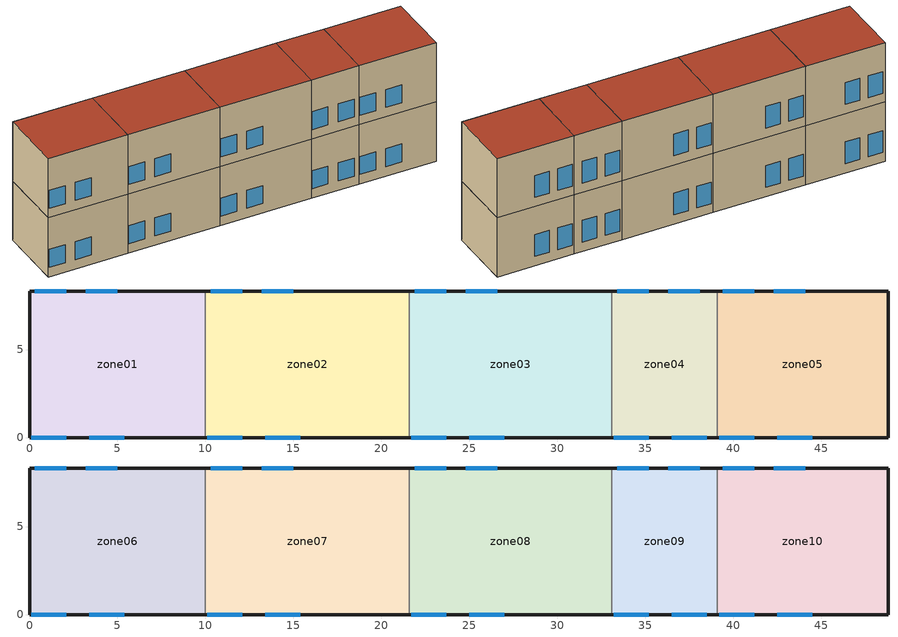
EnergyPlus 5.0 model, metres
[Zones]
zone01
 floor ground (GROUND_FLOOR): 10,8.3 10,0 0,0 0,8.3 z0
 wall outside (EXT_WALL): 10,8.3 0,8.3 0,0 10,0 z0:7.9
 wall to zone02 (ADJ_WALL): 10,0 10,8.3 z0:7.9
 window (EXT_WINDOW1): 0.1,0 2.1,0 / 3.4,0 5.4,0 z1.25:3.65; 2.1,8.3 0.3,8.3 / 5,8.3 3.2,8.3 z1.25:4.15
 ceiling to zone06 (ADJ_CEILING): 0,8.3 0,0 10,0 10,8.3 z7.9
zone02
 floor ground (GROUND_FLOOR): 21.6,8.3 21.6,0 10,0 10,8.3 z0
 wall outside (EXT_WALL): 21.6,8.3 10,8.3 / 10,0 21.6,0 z0:7.9
 wall to zone03 (ADJ_WALL): 21.6,0 21.6,8.3 z0:7.9
 wall to zone01 (ADJ_WALL): 10,8.3 10,0 z0:7.9
 window (EXT_WINDOW1): 10.1,0 12.1,0 / 13.4,0 15.4,0 z1.25:3.65; 12.1,8.3 10.3,8.3 / 15,8.3 13.2,8.3 z1.25:4.15
 ceiling to zone07 (ADJ_CEILING): 10,8.3 10,0 21.6,0 21.6,8.3 z7.9
zone03
 floor ground (GROUND_FLOOR): 33.1,8.3 33.1,0 21.6,0 21.6,8.3 z0
 wall outside (EXT_WALL): 33.1,8.3 21.6,8.3 / 21.6,0 33.1,0 z0:7.9
 wall to zone04 (ADJ_WALL): 33.1,0 33.1,8.3 z0:7.9
 wall to zone02 (ADJ_WALL): 21.6,8.3 21.6,0 z0:7.9
 window (EXT_WINDOW1): 21.7,0 23.7,0 / 25,0 27,0 z1.25:3.65; 23.7,8.3 21.9,8.3 / 26.6,8.3 24.8,8.3 z1.25:4.15
 ceiling to zone08 (ADJ_CEILING): 21.6,8.3 21.6,0 33.1,0 33.1,8.3 z7.9
zone04
 floor ground (GROUND_FLOOR): 39.1,8.3 39.1,0 33.1,0 33.1,8.3 z0
 wall outside (EXT_WALL): 39.1,8.3 33.1,8.3 / 33.1,0 39.1,0 z0:7.9
 wall to zone05 (ADJ_WALL): 39.1,0 39.1,8.3 z0:7.9
 wall to zone03 (ADJ_WALL): 33.1,8.3 33.1,0 z0:7.9
 window (EXT_WINDOW1): 33.2,0 35.2,0 / 36.5,0 38.5,0 z1.25:3.65; 35.2,8.3 33.4,8.3 / 38.1,8.3 36.3,8.3 z1.25:4.15
 ceiling to zone09 (ADJ_CEILING): 33.1,8.3 33.1,0 39.1,0 39.1,8.3 z7.9
zone05
 floor ground (GROUND_FLOOR): 48.8,8.3 48.8,0 39.1,0 39.1,8.3 z0
 wall outside (EXT_WALL): 39.1,0 48.8,0 48.8,8.3 39.1,8.3 z0:7.9
 wall to zone04 (ADJ_WALL): 39.1,8.3 39.1,0 z0:7.9
 window (EXT_WINDOW1): 39.2,0 41.2,0 / 42.5,0 44.5,0 z1.25:3.65; 41.2,8.3 39.4,8.3 / 44.1,8.3 42.3,8.3 z1.25:4.15
 ceiling to zone10 (ADJ_CEILING): 39.1,8.3 39.1,0 48.8,0 48.8,8.3 z7.9
zone06
 floor to zone01 (ADJ_CEILING): 10,8.3 10,0 0,0 0,8.3 z7.9
 wall outside (EXT_WALL): 10,8.3 0,8.3 0,0 10,0 z7.9:15.8
 wall to zone07 (ADJ_WALL): 10,0 10,8.3 z7.9:15.8
 window (EXT_WINDOW1): 0.1,0 2.1,0 / 3.4,0 5.4,0 z9.15:11.55; 2.1,8.3 0.3,8.3 / 5,8.3 3.2,8.3 z9.15:12.05
 roof outside (EXT_ROOF): 0,8.3 0,0 10,0 10,8.3 z15.8
zone07
 floor to zone02 (ADJ_CEILING): 21.6,8.3 21.6,0 10,0 10,8.3 z7.9
 wall outside (EXT_WALL): 21.6,8.3 10,8.3 / 10,0 21.6,0 z7.9:15.8
 wall to zone08 (ADJ_WALL): 21.6,0 21.6,8.3 z7.9:15.8
 wall to zone06 (ADJ_WALL): 10,8.3 10,0 z7.9:15.8
 window (EXT_WINDOW1): 10.1,0 12.1,0 / 13.4,0 15.4,0 z9.15:11.55; 12.1,8.3 10.3,8.3 / 15,8.3 13.2,8.3 z9.15:12.05
 roof outside (EXT_ROOF): 10,8.3 10,0 21.6,0 21.6,8.3 z15.8
zone08
 floor to zone03 (ADJ_CEILING): 33.1,8.3 33.1,0 21.6,0 21.6,8.3 z7.9
 wall outside (EXT_WALL): 33.1,8.3 21.6,8.3 / 21.6,0 33.1,0 z7.9:15.8
 wall to zone09 (ADJ_WALL): 33.1,0 33.1,8.3 z7.9:15.8
 wall to zone07 (ADJ_WALL): 21.6,8.3 21.6,0 z7.9:15.8
 window (EXT_WINDOW1): 21.7,0 23.7,0 / 25,0 27,0 z9.15:11.55; 23.7,8.3 21.9,8.3 / 26.6,8.3 24.8,8.3 z9.15:12.05
 roof outside (EXT_ROOF): 21.6,8.3 21.6,0 33.1,0 33.1,8.3 z15.8
zone09
 floor to zone04 (ADJ_CEILING): 39.1,8.3 39.1,0 33.1,0 33.1,8.3 z7.9
 wall outside (EXT_WALL): 39.1,8.3 33.1,8.3 / 33.1,0 39.1,0 z7.9:15.8
 wall to zone10 (ADJ_WALL): 39.1,0 39.1,8.3 z7.9:15.8
 wall to zone08 (ADJ_WALL): 33.1,8.3 33.1,0 z7.9:15.8
 window (EXT_WINDOW1): 33.2,0 35.2,0 / 36.5,0 38.5,0 z9.15:11.55; 35.2,8.3 33.4,8.3 / 38.1,8.3 36.3,8.3 z9.15:12.05
 roof outside (EXT_ROOF): 33.1,8.3 33.1,0 39.1,0 39.1,8.3 z15.8
zone10
 floor to zone05 (ADJ_CEILING): 48.8,8.3 48.8,0 39.1,0 39.1,8.3 z7.9
 wall outside (EXT_WALL): 39.1,0 48.8,0 48.8,8.3 39.1,8.3 z7.9:15.8
 wall to zone09 (ADJ_WALL): 39.1,8.3 39.1,0 z7.9:15.8
 window (EXT_WINDOW1): 39.2,0 41.2,0 / 42.5,0 44.5,0 z9.15:11.55; 41.2,8.3 39.4,8.3 / 44.1,8.3 42.3,8.3 z9.15:12.05
 roof outside (EXT_ROOF): 39.1,8.3 39.1,0 48.8,0 48.8,8.3 z15.8
[Building]
TRNSYS18: North Axis {deg}=0; Terrain=City; Loads Convergence Tolerance Value=0; Temperature Convergence Tolerance Value {deltaC}=0; Solar Distribution=FullInteriorAndExterior; Maximum Number of Warmup Days=0
[Site:Location]
not used: Latitude {deg}=0; Longitude {deg}=0; Time Zone {hr}=0; Elevation {m}=0
[Construction]
GROUND_FLOOR; EXT_WALL; EXT_ROOF; ADJ_WALL; ADJ_CEILING; EXT_WINDOW1: 
[WindowProperty:ShadingControl]
ESHADE=0; ISHADE=INPUT 1*MAX_ISHADE : SHADECNTRL=ISHADE_INTERNAL
[SurfaceProperty:OtherSideCoefficients]
BOUNDARY=IDENTICAL; BOUNDARY=INPUT 1*TBOUNDARY; BOUNDARY=INPUT 1*TBOUNDARY_2; BOUNDARY=INPUT 1*TBOUNDARY_3; BOUNDARY=INPUT 1*TGROUND; BOUNDARY=20; BOUNDARY=15
[Zone] Multiplier=1
zone01; zone02; zone03; zone04; zone05; zone06; zone07; zone08; zone09; zone10
